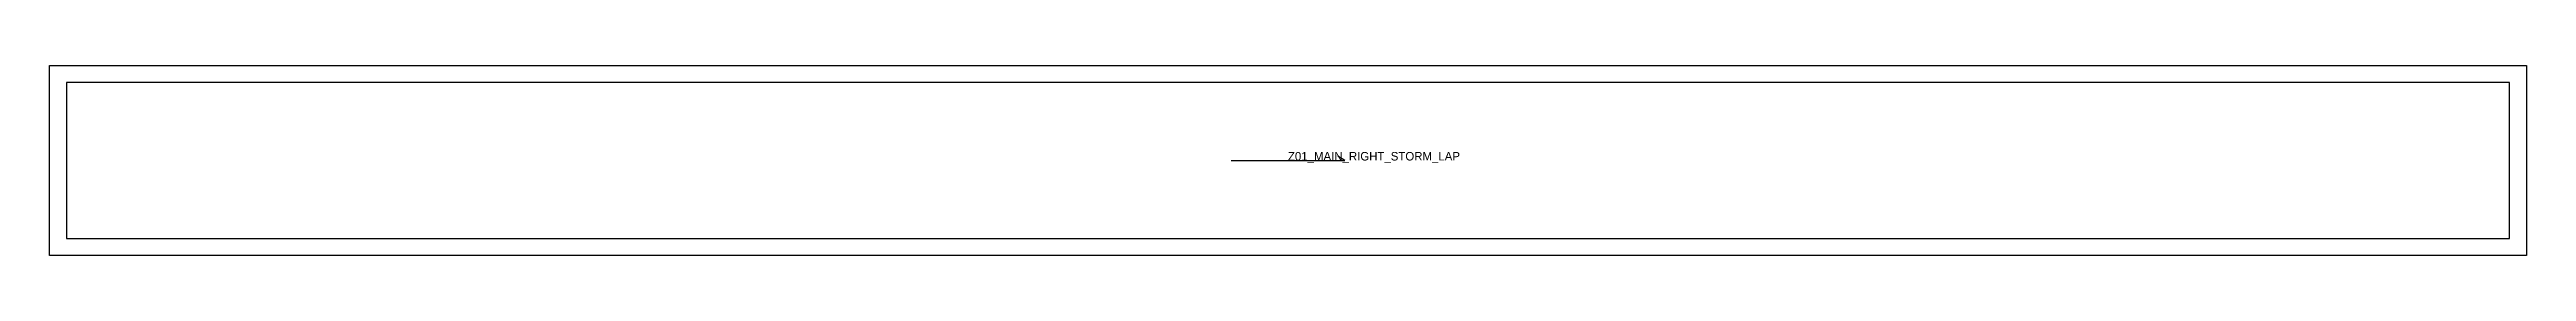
# Model space of a CAD drawing. Header units: millimetres. Extents: x -12 to 1728, y -12 to 122.
import ezdxf

# ---------------------------------------------------------------- set-up
doc = ezdxf.new("R2010")
doc.units = ezdxf.units.MM
for name, color, linetype in [('CUT', 1, 'Continuous'), ('GRAIN', 3, 'Continuous'), ('LABEL', 7, 'Continuous'), ('SEW', 5, 'Continuous')]:
    doc.layers.add(name, color=color, linetype=linetype)

msp = doc.modelspace()

# ---------------------------------------------------------------- linework, layer by layer
at = {"layer": 'CUT'}
msp.add_lwpolyline([(-12, -12), (-12, 122), (1728.1, 122), (1728.1, -12), (-12, -12)], close=True, dxfattribs=at)
at = {"layer": 'GRAIN'}
for p, q in [((818, 55), (898, 55)), ((898, 55), (893, 58))]:
    msp.add_line(p, q, dxfattribs=at)
at = {"layer": 'SEW'}
msp.add_lwpolyline([(0, 0), (1716.1, 0), (1716.1, 110), (0, 110)], close=True, dxfattribs=at)

# ---------------------------------------------------------------- texts
at = {"layer": 'LABEL'}
msp.add_text('Z01_MAIN_RIGHT_STORM_LAP', height=6, dxfattribs=at).set_placement((858, 55))

doc.saveas('drawing.dxf')
